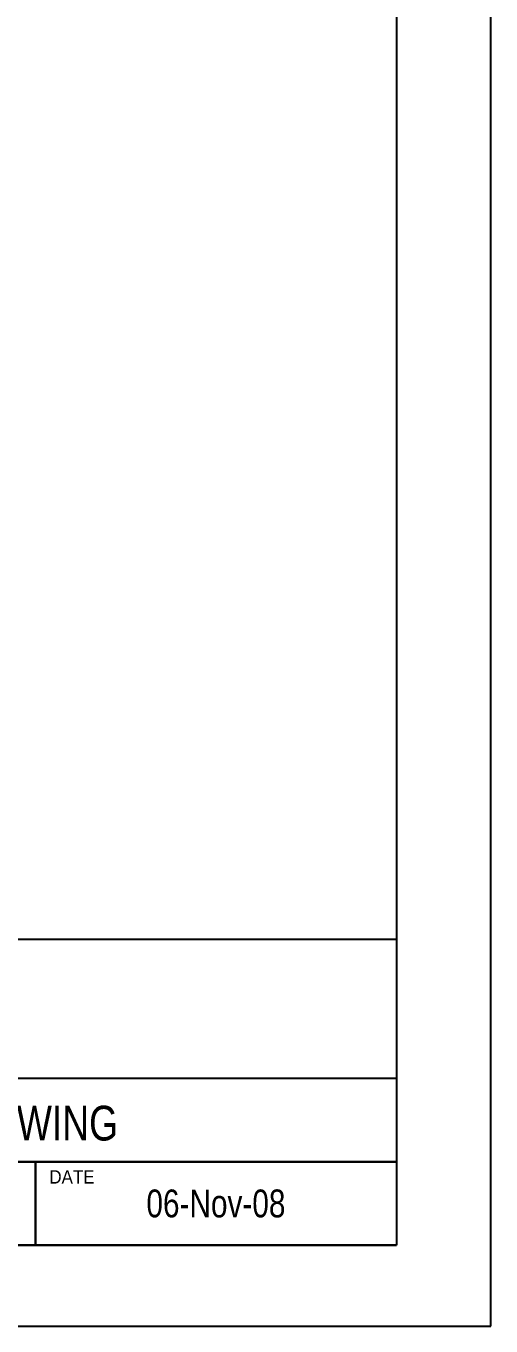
# Model space of a CAD drawing. Extents: x 0 to 420, y 0 to 297.
# Drawn here: x 366.9 to 420, y 0 to 148.5 of the extents above; entities that cross this region are included whole.
import ezdxf
from ezdxf.enums import TextEntityAlignment as Align

# ---------------------------------------------------------------- set-up
doc = ezdxf.new("R2010")
doc.units = 0
doc.header["$LTSCALE"] = 23.1
doc.layers.get('0').update_dxf_attribs({"linetype": 'CONTINUOUS'})
doc.layers.add('DRAFT_ENTITY', color=7, linetype='CONTINUOUS')
doc.styles.get("Standard").update_dxf_attribs({"font": 'txt', "width": 0.95})

msp = doc.modelspace()

# ---------------------------------------------------------------- linework, layer by layer
at = {"color": 7, "linetype": 'CONTINUOUS'}
for p, q in [((420, 0), (420, 297)), ((409.21, 287.08), (409.21, 9.23)), ((409.21, 44.16), (273.44, 44.16)), ((409.21, 18.76), (273.44, 18.76)), ((367.96, 9.23), (367.96, 18.76)), ((409.21, 9.23), (17.78, 9.23)), ((0, 0), (420, 0))]:
    msp.add_line(p, q, dxfattribs=at)
at = {"color": 2, "linetype": 'CONTINUOUS'}
for p, q in [((287.21, 18.76), (409.21, 18.76)), ((367.96, 18.76), (367.96, 9.23)), ((409.21, 18.76), (409.21, 9.23)), ((287.21, 9.23), (409.21, 9.23))]:
    msp.add_line(p, q, dxfattribs=at)
at = {"layer": 'DRAFT_ENTITY', "color": 7, "linetype": 'CONTINUOUS'}
msp.add_line((409.21, 28.28), (273.44, 28.28), dxfattribs=at)

# ---------------------------------------------------------------- texts
at = {"color": 2, "linetype": 'CONTINUOUS', "width": 0.8}
for s, height, p in [('CUSTOMER VIEW MODEL DRAWING', 3.968, (340.25, 21.19)), ('06-Nov-08', 3.18, (388.58, 12.41))]:
    msp.add_text(s, height=height, dxfattribs=at).set_placement(p, align=Align.CENTER)
at = {"color": 2, "linetype": 'CONTINUOUS', "width": 0.95}
msp.add_text('DATE', height=1.52, dxfattribs=at).set_placement((369.56, 16.27))

doc.saveas('drawing.dxf')
